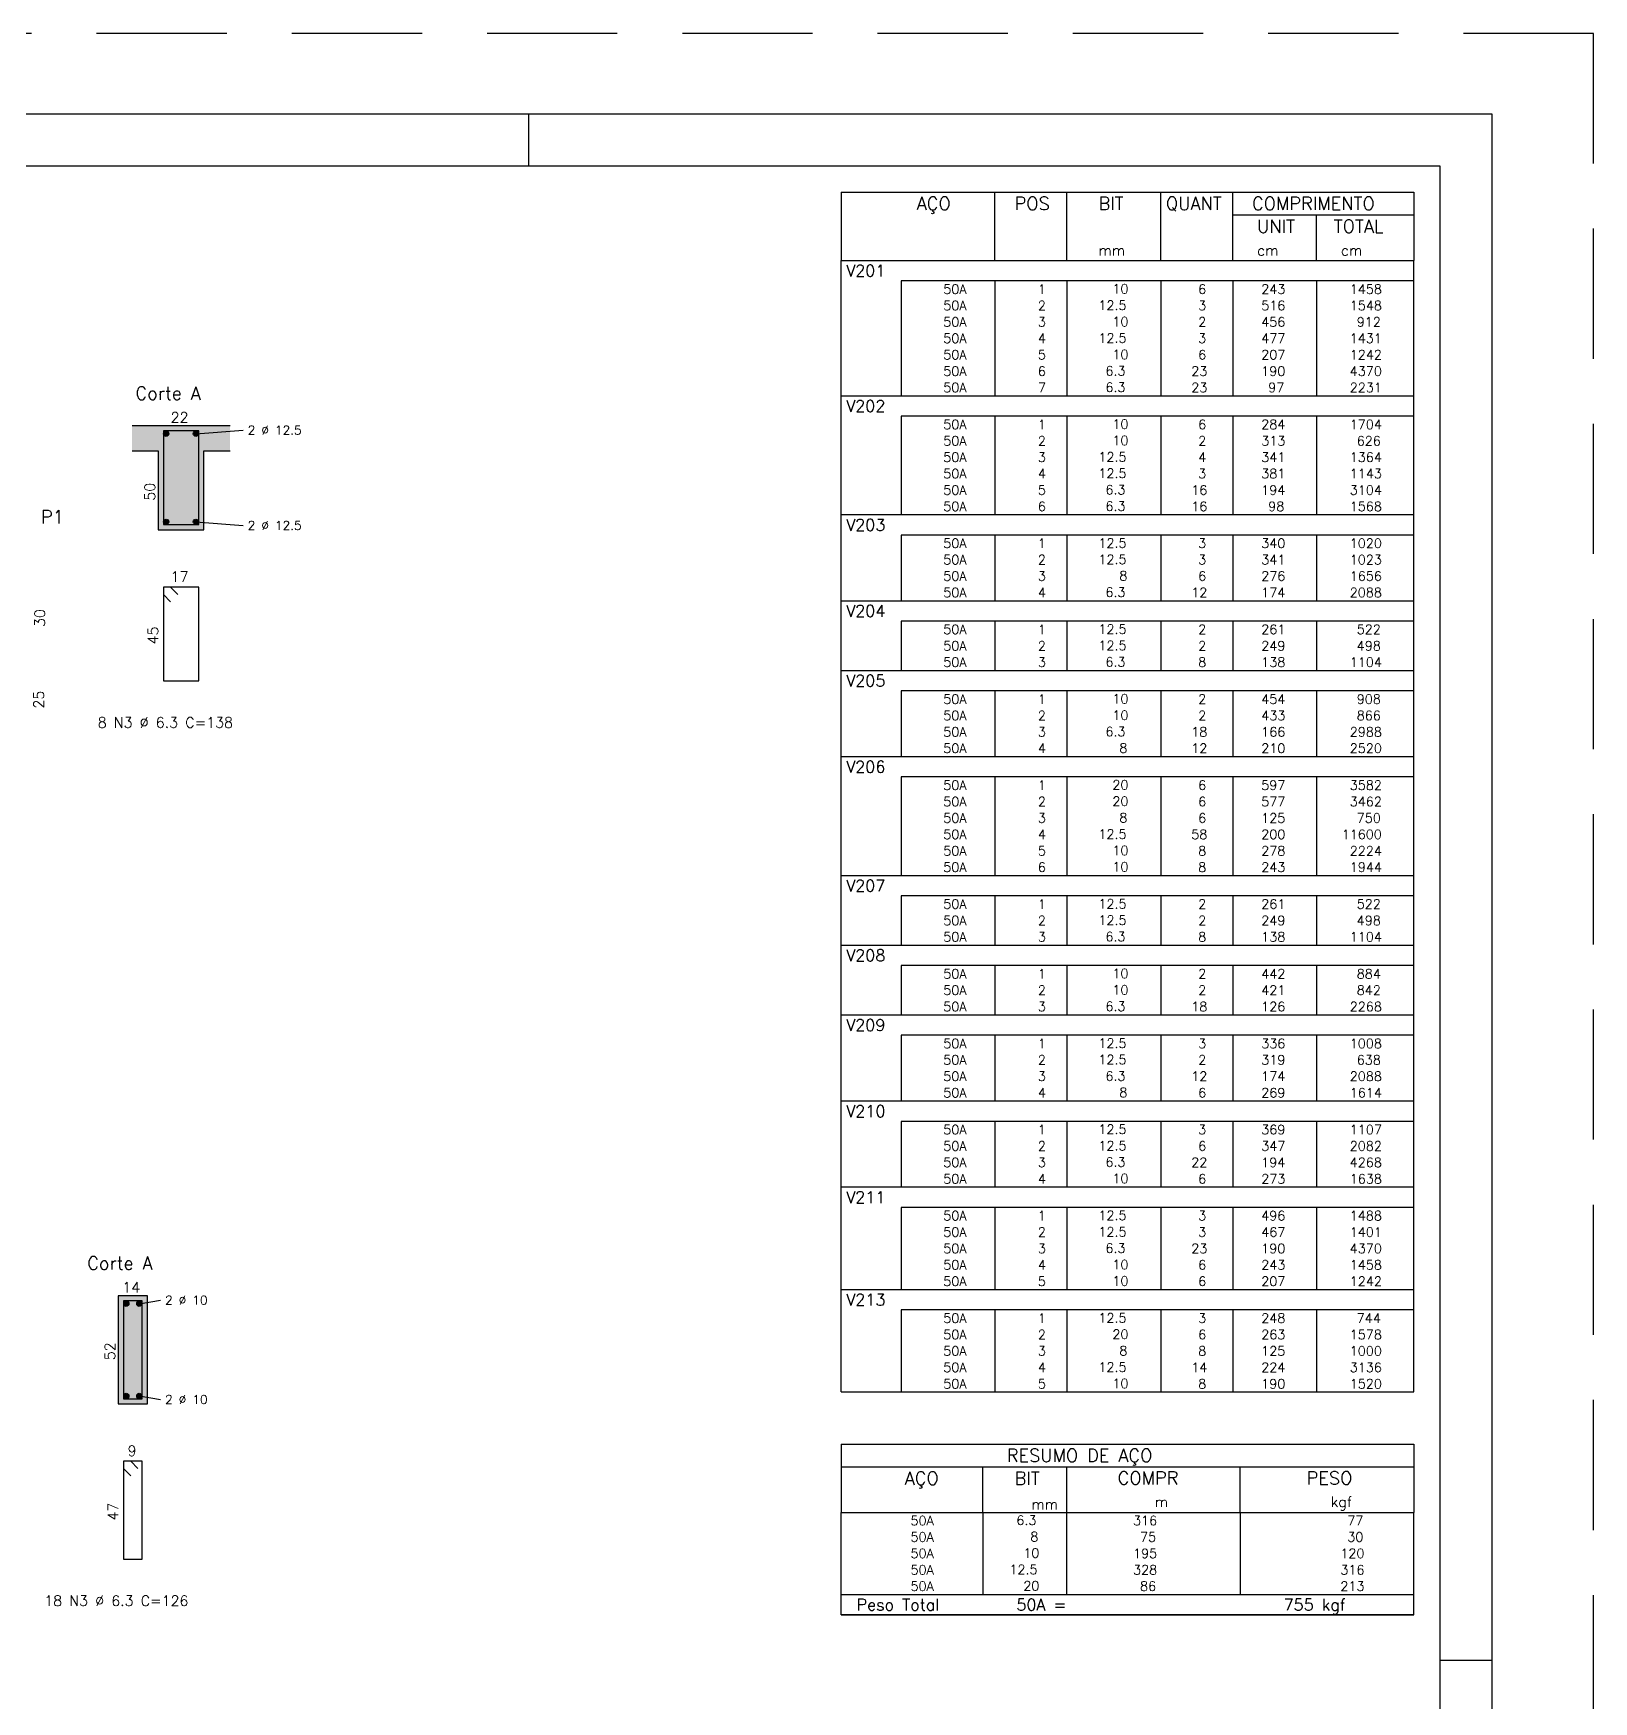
# Model space of a CAD drawing. Extents: x -1.9 to 86, y -1.2 to 61.3.
# Drawn here: x 56.09 to 86.05, y 29.26 to 61.31 of the extents above; entities that cross this region are included whole.
import ezdxf

# ---------------------------------------------------------------- set-up
doc = ezdxf.new("R2010")
doc.units = 0
doc.header["$MEASUREMENT"] = 0
doc.linetypes.add('HIDDEN', pattern=[0.375, 0.25, -0.125])
doc.layers.get('0').update_dxf_attribs({"linetype": 'CONTINUOUS'})
doc.layers.get('Defpoints').update_dxf_attribs({"linetype": 'CONTINUOUS'})
for name, color, linetype in [('ARQ_FOLHA', 7, 'CONTINUOUS'), ('PENA_01', 1, 'CONTINUOUS'), ('PENA_02', 2, 'CONTINUOUS'), ('PENA_03', 3, 'CONTINUOUS'), ('PENA_04', 4, 'CONTINUOUS'), ('PENA_05', 5, 'CONTINUOUS'), ('PENA_10', 253, 'CONTINUOUS')]:
    doc.layers.add(name, color=color, linetype=linetype)
doc.styles.get("Standard").update_dxf_attribs({"font": 'ROMANS.SHX'})

# ---------------------------------------------------------------- blocks, each defined once
blk = doc.blocks.new('FOLHA A1 - 841 X 594')
at = {"layer": 'ARQ_FOLHA', "color": 1}
for p, q in [((-185, 584), (-185, 594)), ((-10, 297), (0, 297))]:
    blk.add_line(p, q, dxfattribs=at)
for points in [[(-841, 0), (0, 0), (0, 594), (-841, 594)], [(-816, 10), (-10, 10), (-10, 584), (-816, 584)]]:
    blk.add_lwpolyline(points, close=True, dxfattribs=at)
at = {"layer": 'Defpoints', "color": 8, "linetype": 'HIDDEN', "ltscale": 100}
blk.add_lwpolyline([(-860.5, 609.5), (-860.5, -15.5), (19.5, -15.5), (19.5, 609.5)], close=True, dxfattribs=at)
blk = doc.blocks.new('*U23')
blk.add_blockref('FOLHA A1 - 841 X 594', (0, 0))

msp = doc.modelspace()

# ---------------------------------------------------------------- linework, layer by layer
at = {"layer": 'PENA_01', "linetype": 'Continuous'}
for p, q in [((59.207, 53.614), (60.117, 53.684)), ((59.207, 51.924), (60.117, 51.854)), ((58.12, 36.904), (58.53, 36.974)), ((58.12, 35.134), (58.53, 35.064))]:
    msp.add_line(p, q, dxfattribs=at)
at = {"layer": 'PENA_02', "linetype": 'Continuous'}
for p, q in [((71.6, 58.257), (71.6, 56.944)), ((71.6, 58.257), (82.6, 58.257)), ((74.55, 56.944), (74.55, 58.257)), ((75.93, 56.944), (75.93, 58.257)), ((77.74, 56.944), (77.74, 58.257)), ((79.12, 56.944), (79.12, 58.257)), ((82.6, 58.257), (82.6, 56.944)), ((79.12, 57.819), (82.6, 57.819)), ((80.73, 56.944), (80.73, 57.819)), ((71.6, 56.944), (82.6, 56.944)), ((71.6, 56.551), (71.6, 56.944)), ((71.6, 56.944), (82.6, 56.944)), ((82.6, 56.551), (82.6, 56.944)), ((71.6, 56.236), (71.6, 56.551)), ((82.6, 56.551), (72.75, 56.551)), ((72.75, 56.551), (72.75, 56.236)), ((74.55, 56.551), (74.55, 56.236)), ((75.93, 56.551), (75.93, 56.236)), ((77.74, 56.551), (77.74, 56.236)), ((79.12, 56.551), (79.12, 56.236)), ((80.73, 56.551), (80.73, 56.236)), ((82.6, 56.236), (82.6, 56.551)), ((71.6, 55.921), (71.6, 56.236)), ((72.75, 56.236), (72.75, 55.921)), ((74.55, 56.236), (74.55, 55.921)), ((75.93, 56.236), (75.93, 55.921)), ((77.74, 56.236), (77.74, 55.921)), ((79.12, 56.236), (79.12, 55.921)), ((80.73, 56.236), (80.73, 55.921)), ((82.6, 55.921), (82.6, 56.236)), ((71.6, 55.606), (71.6, 55.921)), ((72.75, 55.921), (72.75, 55.606)), ((74.55, 55.921), (74.55, 55.606)), ((75.93, 55.921), (75.93, 55.606)), ((77.74, 55.921), (77.74, 55.606)), ((79.12, 55.921), (79.12, 55.606)), ((80.73, 55.921), (80.73, 55.606)), ((82.6, 55.606), (82.6, 55.921)), ((71.6, 55.291), (71.6, 55.606)), ((72.75, 55.606), (72.75, 55.291)), ((74.55, 55.606), (74.55, 55.291)), ((75.93, 55.606), (75.93, 55.291)), ((77.74, 55.606), (77.74, 55.291)), ((79.12, 55.606), (79.12, 55.291)), ((80.73, 55.606), (80.73, 55.291)), ((82.6, 55.291), (82.6, 55.606)), ((71.6, 54.976), (71.6, 55.291)), ((72.75, 55.291), (72.75, 54.976)), ((74.55, 55.291), (74.55, 54.976)), ((75.93, 55.291), (75.93, 54.976)), ((77.74, 55.291), (77.74, 54.976)), ((79.12, 55.291), (79.12, 54.976)), ((80.73, 55.291), (80.73, 54.976)), ((82.6, 54.976), (82.6, 55.291)), ((71.6, 54.661), (71.6, 54.976)), ((72.75, 54.976), (72.75, 54.661)), ((74.55, 54.976), (74.55, 54.661)), ((75.93, 54.976), (75.93, 54.661)), ((77.74, 54.976), (77.74, 54.661)), ((79.12, 54.976), (79.12, 54.661)), ((80.73, 54.976), (80.73, 54.661)), ((82.6, 54.661), (82.6, 54.976)), ((71.6, 54.346), (71.6, 54.661)), ((72.75, 54.661), (72.75, 54.346)), ((74.55, 54.661), (74.55, 54.346)), ((75.93, 54.661), (75.93, 54.346)), ((77.74, 54.661), (77.74, 54.346)), ((79.12, 54.661), (79.12, 54.346)), ((80.73, 54.661), (80.73, 54.346)), ((82.6, 54.346), (82.6, 54.661)), ((71.6, 53.952), (71.6, 54.346)), ((71.6, 54.346), (82.6, 54.346)), ((82.6, 53.952), (82.6, 54.346)), ((71.6, 53.637), (71.6, 53.952)), ((82.6, 53.952), (72.75, 53.952)), ((72.75, 53.952), (72.75, 53.637)), ((74.55, 53.952), (74.55, 53.637)), ((75.93, 53.952), (75.93, 53.637)), ((77.74, 53.952), (77.74, 53.637)), ((79.12, 53.952), (79.12, 53.637)), ((80.73, 53.952), (80.73, 53.637)), ((82.6, 53.637), (82.6, 53.952)), ((71.6, 53.322), (71.6, 53.637)), ((72.75, 53.637), (72.75, 53.322)), ((74.55, 53.637), (74.55, 53.322)), ((75.93, 53.637), (75.93, 53.322)), ((77.74, 53.637), (77.74, 53.322)), ((79.12, 53.637), (79.12, 53.322)), ((80.73, 53.637), (80.73, 53.322)), ((82.6, 53.322), (82.6, 53.637)), ((71.6, 53.007), (71.6, 53.322)), ((72.75, 53.322), (72.75, 53.007)), ((74.55, 53.322), (74.55, 53.007)), ((75.93, 53.322), (75.93, 53.007)), ((77.74, 53.322), (77.74, 53.007)), ((79.12, 53.322), (79.12, 53.007)), ((80.73, 53.322), (80.73, 53.007)), ((82.6, 53.007), (82.6, 53.322)), ((71.6, 52.692), (71.6, 53.007)), ((72.75, 53.007), (72.75, 52.692)), ((74.55, 53.007), (74.55, 52.692)), ((75.93, 53.007), (75.93, 52.692)), ((77.74, 53.007), (77.74, 52.692)), ((79.12, 53.007), (79.12, 52.692)), ((80.73, 53.007), (80.73, 52.692)), ((82.6, 52.692), (82.6, 53.007)), ((71.6, 52.377), (71.6, 52.692)), ((72.75, 52.692), (72.75, 52.377)), ((74.55, 52.692), (74.55, 52.377)), ((75.93, 52.692), (75.93, 52.377)), ((77.74, 52.692), (77.74, 52.377)), ((79.12, 52.692), (79.12, 52.377)), ((80.73, 52.692), (80.73, 52.377)), ((82.6, 52.377), (82.6, 52.692)), ((71.6, 52.062), (71.6, 52.377)), ((72.75, 52.377), (72.75, 52.062)), ((74.55, 52.377), (74.55, 52.062)), ((75.93, 52.377), (75.93, 52.062)), ((77.74, 52.377), (77.74, 52.062)), ((79.12, 52.377), (79.12, 52.062)), ((80.73, 52.377), (80.73, 52.062)), ((82.6, 52.062), (82.6, 52.377)), ((71.6, 51.668), (71.6, 52.062)), ((71.6, 52.062), (82.6, 52.062)), ((82.6, 51.668), (82.6, 52.062)), ((71.6, 51.353), (71.6, 51.668)), ((82.6, 51.668), (72.75, 51.668)), ((72.75, 51.668), (72.75, 51.353)), ((74.55, 51.668), (74.55, 51.353)), ((75.93, 51.668), (75.93, 51.353)), ((77.74, 51.668), (77.74, 51.353)), ((79.12, 51.668), (79.12, 51.353)), ((80.73, 51.668), (80.73, 51.353)), ((82.6, 51.353), (82.6, 51.668)), ((71.6, 51.038), (71.6, 51.353)), ((72.75, 51.353), (72.75, 51.038)), ((74.55, 51.353), (74.55, 51.038)), ((75.93, 51.353), (75.93, 51.038)), ((77.74, 51.353), (77.74, 51.038)), ((79.12, 51.353), (79.12, 51.038)), ((80.73, 51.353), (80.73, 51.038)), ((82.6, 51.038), (82.6, 51.353)), ((71.6, 50.723), (71.6, 51.038)), ((72.75, 51.038), (72.75, 50.723)), ((74.55, 51.038), (74.55, 50.723)), ((75.93, 51.038), (75.93, 50.723)), ((77.74, 51.038), (77.74, 50.723)), ((79.12, 51.038), (79.12, 50.723)), ((80.73, 51.038), (80.73, 50.723)), ((82.6, 50.723), (82.6, 51.038)), ((71.6, 50.408), (71.6, 50.723)), ((72.75, 50.723), (72.75, 50.408)), ((74.55, 50.723), (74.55, 50.408)), ((75.93, 50.723), (75.93, 50.408)), ((77.74, 50.723), (77.74, 50.408)), ((79.12, 50.723), (79.12, 50.408)), ((80.73, 50.723), (80.73, 50.408)), ((82.6, 50.408), (82.6, 50.723)), ((71.6, 50.014), (71.6, 50.408)), ((71.6, 50.408), (82.6, 50.408)), ((82.6, 50.014), (82.6, 50.408)), ((71.6, 49.699), (71.6, 50.014)), ((82.6, 50.014), (72.75, 50.014)), ((72.75, 50.014), (72.75, 49.699)), ((74.55, 50.014), (74.55, 49.699)), ((75.93, 50.014), (75.93, 49.699)), ((77.74, 50.014), (77.74, 49.699)), ((79.12, 50.014), (79.12, 49.699)), ((80.73, 50.014), (80.73, 49.699)), ((82.6, 49.699), (82.6, 50.014)), ((71.6, 49.384), (71.6, 49.699)), ((72.75, 49.699), (72.75, 49.384)), ((74.55, 49.699), (74.55, 49.384)), ((75.93, 49.699), (75.93, 49.384)), ((77.74, 49.699), (77.74, 49.384)), ((79.12, 49.699), (79.12, 49.384)), ((80.73, 49.699), (80.73, 49.384)), ((82.6, 49.384), (82.6, 49.699)), ((71.6, 49.069), (71.6, 49.384)), ((72.75, 49.384), (72.75, 49.069)), ((74.55, 49.384), (74.55, 49.069)), ((75.93, 49.384), (75.93, 49.069)), ((77.74, 49.384), (77.74, 49.069)), ((79.12, 49.384), (79.12, 49.069)), ((80.73, 49.384), (80.73, 49.069)), ((82.6, 49.069), (82.6, 49.384)), ((71.6, 48.676), (71.6, 49.069)), ((71.6, 49.069), (82.6, 49.069)), ((82.6, 48.676), (82.6, 49.069)), ((71.6, 48.361), (71.6, 48.676)), ((82.6, 48.676), (72.75, 48.676)), ((72.75, 48.676), (72.75, 48.361)), ((74.55, 48.676), (74.55, 48.361)), ((75.93, 48.676), (75.93, 48.361)), ((77.74, 48.676), (77.74, 48.361)), ((79.12, 48.676), (79.12, 48.361)), ((80.73, 48.676), (80.73, 48.361)), ((82.6, 48.361), (82.6, 48.676)), ((71.6, 48.046), (71.6, 48.361)), ((72.75, 48.361), (72.75, 48.046)), ((74.55, 48.361), (74.55, 48.046)), ((75.93, 48.361), (75.93, 48.046)), ((77.74, 48.361), (77.74, 48.046)), ((79.12, 48.361), (79.12, 48.046)), ((80.73, 48.361), (80.73, 48.046)), ((82.6, 48.046), (82.6, 48.361)), ((71.6, 47.731), (71.6, 48.046)), ((72.75, 48.046), (72.75, 47.731)), ((74.55, 48.046), (74.55, 47.731)), ((75.93, 48.046), (75.93, 47.731)), ((77.74, 48.046), (77.74, 47.731)), ((79.12, 48.046), (79.12, 47.731)), ((80.73, 48.046), (80.73, 47.731)), ((82.6, 47.731), (82.6, 48.046)), ((71.6, 47.416), (71.6, 47.731)), ((72.75, 47.731), (72.75, 47.416)), ((74.55, 47.731), (74.55, 47.416)), ((75.93, 47.731), (75.93, 47.416)), ((77.74, 47.731), (77.74, 47.416)), ((79.12, 47.731), (79.12, 47.416)), ((80.73, 47.731), (80.73, 47.416)), ((82.6, 47.416), (82.6, 47.731)), ((71.6, 47.022), (71.6, 47.416)), ((71.6, 47.416), (82.6, 47.416)), ((82.6, 47.022), (82.6, 47.416)), ((71.6, 46.707), (71.6, 47.022)), ((82.6, 47.022), (72.75, 47.022)), ((72.75, 47.022), (72.75, 46.707)), ((74.55, 47.022), (74.55, 46.707)), ((75.93, 47.022), (75.93, 46.707)), ((77.74, 47.022), (77.74, 46.707)), ((79.12, 47.022), (79.12, 46.707)), ((80.73, 47.022), (80.73, 46.707)), ((82.6, 46.707), (82.6, 47.022)), ((71.6, 46.392), (71.6, 46.707)), ((72.75, 46.707), (72.75, 46.392)), ((74.55, 46.707), (74.55, 46.392)), ((75.93, 46.707), (75.93, 46.392)), ((77.74, 46.707), (77.74, 46.392)), ((79.12, 46.707), (79.12, 46.392)), ((80.73, 46.707), (80.73, 46.392)), ((82.6, 46.392), (82.6, 46.707)), ((71.6, 46.077), (71.6, 46.392)), ((72.75, 46.392), (72.75, 46.077)), ((74.55, 46.392), (74.55, 46.077)), ((75.93, 46.392), (75.93, 46.077)), ((77.74, 46.392), (77.74, 46.077)), ((79.12, 46.392), (79.12, 46.077)), ((80.73, 46.392), (80.73, 46.077)), ((82.6, 46.077), (82.6, 46.392)), ((71.6, 45.762), (71.6, 46.077)), ((72.75, 46.077), (72.75, 45.762)), ((74.55, 46.077), (74.55, 45.762)), ((75.93, 46.077), (75.93, 45.762)), ((77.74, 46.077), (77.74, 45.762)), ((79.12, 46.077), (79.12, 45.762)), ((80.73, 46.077), (80.73, 45.762)), ((82.6, 45.762), (82.6, 46.077)), ((71.6, 45.447), (71.6, 45.762)), ((72.75, 45.762), (72.75, 45.447)), ((74.55, 45.762), (74.55, 45.447)), ((75.93, 45.762), (75.93, 45.447)), ((77.74, 45.762), (77.74, 45.447)), ((79.12, 45.762), (79.12, 45.447)), ((80.73, 45.762), (80.73, 45.447)), ((82.6, 45.447), (82.6, 45.762)), ((71.6, 45.132), (71.6, 45.447)), ((72.75, 45.447), (72.75, 45.132)), ((74.55, 45.447), (74.55, 45.132)), ((75.93, 45.447), (75.93, 45.132)), ((77.74, 45.447), (77.74, 45.132)), ((79.12, 45.447), (79.12, 45.132)), ((80.73, 45.447), (80.73, 45.132)), ((82.6, 45.132), (82.6, 45.447)), ((71.6, 44.738), (71.6, 45.132)), ((71.6, 45.132), (82.6, 45.132)), ((82.6, 44.738), (82.6, 45.132)), ((71.6, 44.423), (71.6, 44.738)), ((82.6, 44.738), (72.75, 44.738)), ((72.75, 44.738), (72.75, 44.423)), ((74.55, 44.738), (74.55, 44.423)), ((75.93, 44.738), (75.93, 44.423)), ((77.74, 44.738), (77.74, 44.423)), ((79.12, 44.738), (79.12, 44.423)), ((80.73, 44.738), (80.73, 44.423)), ((82.6, 44.423), (82.6, 44.738)), ((71.6, 44.108), (71.6, 44.423)), ((72.75, 44.423), (72.75, 44.108)), ((74.55, 44.423), (74.55, 44.108)), ((75.93, 44.423), (75.93, 44.108)), ((77.74, 44.423), (77.74, 44.108)), ((79.12, 44.423), (79.12, 44.108)), ((80.73, 44.423), (80.73, 44.108)), ((82.6, 44.108), (82.6, 44.423)), ((71.6, 43.793), (71.6, 44.108)), ((72.75, 44.108), (72.75, 43.793)), ((74.55, 44.108), (74.55, 43.793)), ((75.93, 44.108), (75.93, 43.793)), ((77.74, 44.108), (77.74, 43.793)), ((79.12, 44.108), (79.12, 43.793)), ((80.73, 44.108), (80.73, 43.793)), ((82.6, 43.793), (82.6, 44.108)), ((71.6, 43.399), (71.6, 43.793)), ((71.6, 43.793), (82.6, 43.793)), ((82.6, 43.399), (82.6, 43.793)), ((71.6, 43.084), (71.6, 43.399)), ((82.6, 43.399), (72.75, 43.399)), ((72.75, 43.399), (72.75, 43.084)), ((74.55, 43.399), (74.55, 43.084)), ((75.93, 43.399), (75.93, 43.084)), ((77.74, 43.399), (77.74, 43.084)), ((79.12, 43.399), (79.12, 43.084)), ((80.73, 43.399), (80.73, 43.084)), ((82.6, 43.084), (82.6, 43.399)), ((71.6, 42.769), (71.6, 43.084)), ((72.75, 43.084), (72.75, 42.769)), ((74.55, 43.084), (74.55, 42.769)), ((75.93, 43.084), (75.93, 42.769)), ((77.74, 43.084), (77.74, 42.769)), ((79.12, 43.084), (79.12, 42.769)), ((80.73, 43.084), (80.73, 42.769)), ((82.6, 42.769), (82.6, 43.084)), ((71.6, 42.454), (71.6, 42.769)), ((72.75, 42.769), (72.75, 42.454)), ((74.55, 42.769), (74.55, 42.454)), ((75.93, 42.769), (75.93, 42.454)), ((77.74, 42.769), (77.74, 42.454)), ((79.12, 42.769), (79.12, 42.454)), ((80.73, 42.769), (80.73, 42.454)), ((82.6, 42.454), (82.6, 42.769)), ((71.6, 42.061), (71.6, 42.454)), ((71.6, 42.454), (82.6, 42.454)), ((82.6, 42.061), (82.6, 42.454)), ((71.6, 41.746), (71.6, 42.061)), ((82.6, 42.061), (72.75, 42.061)), ((72.75, 42.061), (72.75, 41.746)), ((74.55, 42.061), (74.55, 41.746)), ((75.93, 42.061), (75.93, 41.746)), ((77.74, 42.061), (77.74, 41.746)), ((79.12, 42.061), (79.12, 41.746)), ((80.73, 42.061), (80.73, 41.746)), ((82.6, 41.746), (82.6, 42.061)), ((71.6, 41.431), (71.6, 41.746)), ((72.75, 41.746), (72.75, 41.431)), ((74.55, 41.746), (74.55, 41.431)), ((75.93, 41.746), (75.93, 41.431)), ((77.74, 41.746), (77.74, 41.431)), ((79.12, 41.746), (79.12, 41.431)), ((80.73, 41.746), (80.73, 41.431)), ((82.6, 41.431), (82.6, 41.746)), ((71.6, 41.116), (71.6, 41.431)), ((72.75, 41.431), (72.75, 41.116)), ((74.55, 41.431), (74.55, 41.116)), ((75.93, 41.431), (75.93, 41.116)), ((77.74, 41.431), (77.74, 41.116)), ((79.12, 41.431), (79.12, 41.116)), ((80.73, 41.431), (80.73, 41.116)), ((82.6, 41.116), (82.6, 41.431)), ((71.6, 40.801), (71.6, 41.116)), ((72.75, 41.116), (72.75, 40.801)), ((74.55, 41.116), (74.55, 40.801)), ((75.93, 41.116), (75.93, 40.801)), ((77.74, 41.116), (77.74, 40.801)), ((79.12, 41.116), (79.12, 40.801)), ((80.73, 41.116), (80.73, 40.801)), ((82.6, 40.801), (82.6, 41.116)), ((71.6, 40.407), (71.6, 40.801)), ((71.6, 40.801), (82.6, 40.801)), ((82.6, 40.407), (82.6, 40.801)), ((71.6, 40.092), (71.6, 40.407)), ((82.6, 40.407), (72.75, 40.407)), ((72.75, 40.407), (72.75, 40.092)), ((74.55, 40.407), (74.55, 40.092)), ((75.93, 40.407), (75.93, 40.092)), ((77.74, 40.407), (77.74, 40.092)), ((79.12, 40.407), (79.12, 40.092)), ((80.73, 40.407), (80.73, 40.092)), ((82.6, 40.092), (82.6, 40.407)), ((71.6, 39.777), (71.6, 40.092)), ((72.75, 40.092), (72.75, 39.777)), ((74.55, 40.092), (74.55, 39.777)), ((75.93, 40.092), (75.93, 39.777)), ((77.74, 40.092), (77.74, 39.777)), ((79.12, 40.092), (79.12, 39.777)), ((80.73, 40.092), (80.73, 39.777)), ((82.6, 39.777), (82.6, 40.092)), ((71.6, 39.462), (71.6, 39.777)), ((72.75, 39.777), (72.75, 39.462)), ((74.55, 39.777), (74.55, 39.462)), ((75.93, 39.777), (75.93, 39.462)), ((77.74, 39.777), (77.74, 39.462)), ((79.12, 39.777), (79.12, 39.462)), ((80.73, 39.777), (80.73, 39.462)), ((82.6, 39.462), (82.6, 39.777)), ((71.6, 39.147), (71.6, 39.462)), ((72.75, 39.462), (72.75, 39.147)), ((74.55, 39.462), (74.55, 39.147)), ((75.93, 39.462), (75.93, 39.147)), ((77.74, 39.462), (77.74, 39.147)), ((79.12, 39.462), (79.12, 39.147)), ((80.73, 39.462), (80.73, 39.147)), ((82.6, 39.147), (82.6, 39.462)), ((71.6, 38.753), (71.6, 39.147)), ((71.6, 39.147), (82.6, 39.147)), ((82.6, 38.753), (82.6, 39.147)), ((71.6, 38.438), (71.6, 38.753)), ((82.6, 38.753), (72.75, 38.753)), ((72.75, 38.753), (72.75, 38.438)), ((74.55, 38.753), (74.55, 38.438)), ((75.93, 38.753), (75.93, 38.438)), ((77.74, 38.753), (77.74, 38.438)), ((79.12, 38.753), (79.12, 38.438)), ((80.73, 38.753), (80.73, 38.438)), ((82.6, 38.438), (82.6, 38.753)), ((71.6, 38.123), (71.6, 38.438)), ((72.75, 38.438), (72.75, 38.123)), ((74.55, 38.438), (74.55, 38.123)), ((75.93, 38.438), (75.93, 38.123)), ((77.74, 38.438), (77.74, 38.123)), ((79.12, 38.438), (79.12, 38.123)), ((80.73, 38.438), (80.73, 38.123)), ((82.6, 38.123), (82.6, 38.438)), ((71.6, 37.808), (71.6, 38.123)), ((72.75, 38.123), (72.75, 37.808)), ((74.55, 38.123), (74.55, 37.808)), ((75.93, 38.123), (75.93, 37.808)), ((77.74, 38.123), (77.74, 37.808)), ((79.12, 38.123), (79.12, 37.808)), ((80.73, 38.123), (80.73, 37.808)), ((82.6, 37.808), (82.6, 38.123)), ((71.6, 37.493), (71.6, 37.808)), ((71.6, 37.178), (71.6, 37.493)), ((72.75, 37.808), (72.75, 37.493)), ((72.75, 37.493), (72.75, 37.178)), ((74.55, 37.808), (74.55, 37.493)), ((74.55, 37.493), (74.55, 37.178)), ((75.93, 37.808), (75.93, 37.493)), ((75.93, 37.493), (75.93, 37.178)), ((77.74, 37.808), (77.74, 37.493)), ((77.74, 37.493), (77.74, 37.178)), ((79.12, 37.808), (79.12, 37.493)), ((79.12, 37.493), (79.12, 37.178)), ((80.73, 37.808), (80.73, 37.493)), ((80.73, 37.493), (80.73, 37.178)), ((82.6, 37.493), (82.6, 37.808)), ((82.6, 37.178), (82.6, 37.493)), ((71.6, 36.784), (71.6, 37.178)), ((71.6, 37.178), (82.6, 37.178)), ((82.6, 36.784), (82.6, 37.178)), ((71.6, 36.469), (71.6, 36.784)), ((82.6, 36.784), (72.75, 36.784)), ((72.75, 36.784), (72.75, 36.469)), ((74.55, 36.784), (74.55, 36.469)), ((75.93, 36.784), (75.93, 36.469)), ((77.74, 36.784), (77.74, 36.469)), ((79.12, 36.784), (79.12, 36.469)), ((80.73, 36.784), (80.73, 36.469)), ((82.6, 36.469), (82.6, 36.784)), ((71.6, 36.154), (71.6, 36.469)), ((72.75, 36.469), (72.75, 36.154)), ((74.55, 36.469), (74.55, 36.154)), ((75.93, 36.469), (75.93, 36.154)), ((77.74, 36.469), (77.74, 36.154)), ((79.12, 36.469), (79.12, 36.154)), ((80.73, 36.469), (80.73, 36.154)), ((82.6, 36.154), (82.6, 36.469)), ((71.6, 35.839), (71.6, 36.154)), ((72.75, 36.154), (72.75, 35.839)), ((74.55, 36.154), (74.55, 35.839)), ((75.93, 36.154), (75.93, 35.839)), ((77.74, 36.154), (77.74, 35.839)), ((79.12, 36.154), (79.12, 35.839)), ((80.73, 36.154), (80.73, 35.839)), ((82.6, 35.839), (82.6, 36.154)), ((71.6, 35.524), (71.6, 35.839)), ((72.75, 35.839), (72.75, 35.524)), ((74.55, 35.839), (74.55, 35.524)), ((75.93, 35.839), (75.93, 35.524)), ((77.74, 35.839), (77.74, 35.524)), ((79.12, 35.839), (79.12, 35.524)), ((80.73, 35.839), (80.73, 35.524)), ((82.6, 35.524), (82.6, 35.839)), ((71.6, 35.209), (71.6, 35.524)), ((72.75, 35.524), (72.75, 35.209)), ((74.55, 35.524), (74.55, 35.209)), ((75.93, 35.524), (75.93, 35.209)), ((77.74, 35.524), (77.74, 35.209)), ((79.12, 35.524), (79.12, 35.209)), ((80.73, 35.524), (80.73, 35.209)), ((82.6, 35.209), (82.6, 35.524)), ((71.6, 35.209), (82.6, 35.209)), ((71.6, 34.209), (71.6, 32.897)), ((71.6, 34.209), (82.6, 34.209)), ((82.6, 34.209), (82.6, 32.897)), ((71.6, 33.772), (82.6, 33.772)), ((74.32, 32.897), (74.32, 33.772)), ((75.93, 32.897), (75.93, 33.772)), ((79.265, 32.897), (79.265, 33.772)), ((71.6, 32.897), (82.6, 32.897)), ((71.6, 32.582), (71.6, 32.897)), ((74.32, 32.897), (74.32, 32.582)), ((75.93, 32.582), (75.93, 32.897)), ((79.265, 32.897), (79.265, 32.582)), ((82.6, 32.582), (82.6, 32.897)), ((71.6, 32.267), (71.6, 32.582)), ((74.32, 32.582), (74.32, 32.267)), ((75.93, 32.267), (75.93, 32.582)), ((79.265, 32.582), (79.265, 32.267)), ((82.6, 32.267), (82.6, 32.582)), ((71.6, 31.952), (71.6, 32.267)), ((74.32, 32.267), (74.32, 31.952)), ((75.93, 31.952), (75.93, 32.267)), ((79.265, 32.267), (79.265, 31.952)), ((82.6, 31.952), (82.6, 32.267)), ((71.6, 31.637), (71.6, 31.952)), ((74.32, 31.952), (74.32, 31.637)), ((75.93, 31.637), (75.93, 31.952)), ((79.265, 31.952), (79.265, 31.637)), ((82.6, 31.637), (82.6, 31.952)), ((71.6, 31.322), (71.6, 31.637)), ((74.32, 31.637), (74.32, 31.322)), ((75.93, 31.322), (75.93, 31.637)), ((79.265, 31.637), (79.265, 31.322)), ((82.6, 31.322), (82.6, 31.637)), ((71.6, 31.322), (82.6, 31.322)), ((71.6, 30.928), (71.6, 31.322)), ((71.6, 31.322), (82.6, 31.322)), ((82.6, 30.928), (82.6, 31.322)), ((82.6, 30.928), (71.6, 30.928)), ((71.6, 30.928), (82.6, 30.928))]:
    msp.add_line(p, q, dxfattribs=at)
at = {"layer": 'PENA_03', "linetype": 'Continuous'}
for p, q in [((59.862, 53.769), (57.982, 53.769)), ((57.982, 53.289), (58.482, 53.289)), ((58.482, 53.289), (58.482, 51.769)), ((59.362, 51.769), (59.362, 53.289)), ((59.362, 53.289), (59.862, 53.289)), ((58.482, 51.769), (59.362, 51.769)), ((58.275, 37.059), (57.715, 37.059)), ((57.715, 37.059), (57.715, 34.979)), ((58.275, 34.979), (58.275, 37.059)), ((57.715, 34.979), (58.275, 34.979))]:
    msp.add_line(p, q, dxfattribs=at)
for centre in [(58.637, 53.614), (59.207, 53.614), (58.637, 51.924), (59.207, 51.924), (57.87, 36.904), (58.12, 36.904), (57.87, 35.134), (58.12, 35.134)]:
    msp.add_circle(centre, 0.05, dxfattribs=at)
for points in [[(58.687, 53.614), (58.612, 53.658), (58.59, 53.631)], [(58.687, 53.614), (58.59, 53.631), (58.59, 53.597)], [(58.687, 53.614), (58.59, 53.597), (58.612, 53.571)], [(58.687, 53.614), (58.646, 53.664), (58.612, 53.658)], [(58.687, 53.614), (58.612, 53.571), (58.646, 53.565)], [(58.687, 53.614), (58.675, 53.646), (58.646, 53.664)], [(58.687, 53.614), (58.646, 53.565), (58.675, 53.582)], [(58.687, 53.614), (58.675, 53.582), (58.687, 53.614)], [(59.257, 53.614), (59.182, 53.658), (59.16, 53.631)], [(59.257, 53.614), (59.16, 53.631), (59.16, 53.597)], [(59.257, 53.614), (59.16, 53.597), (59.182, 53.571)], [(59.257, 53.614), (59.216, 53.664), (59.182, 53.658)], [(59.257, 53.614), (59.182, 53.571), (59.216, 53.565)], [(59.257, 53.614), (59.245, 53.646), (59.216, 53.664)], [(59.257, 53.614), (59.216, 53.565), (59.245, 53.582)], [(59.257, 53.614), (59.245, 53.582), (59.257, 53.614)], [(58.687, 51.924), (58.612, 51.968), (58.59, 51.941)], [(58.687, 51.924), (58.59, 51.941), (58.59, 51.907)], [(58.687, 51.924), (58.59, 51.907), (58.612, 51.881)], [(58.687, 51.924), (58.646, 51.974), (58.612, 51.968)], [(58.687, 51.924), (58.612, 51.881), (58.646, 51.875)], [(58.687, 51.924), (58.675, 51.956), (58.646, 51.974)], [(58.687, 51.924), (58.646, 51.875), (58.675, 51.892)], [(58.687, 51.924), (58.675, 51.892), (58.687, 51.924)], [(59.257, 51.924), (59.182, 51.968), (59.16, 51.941)], [(59.257, 51.924), (59.16, 51.941), (59.16, 51.907)], [(59.257, 51.924), (59.16, 51.907), (59.182, 51.881)], [(59.257, 51.924), (59.216, 51.974), (59.182, 51.968)], [(59.257, 51.924), (59.182, 51.881), (59.216, 51.875)], [(59.257, 51.924), (59.245, 51.956), (59.216, 51.974)], [(59.257, 51.924), (59.216, 51.875), (59.245, 51.892)], [(59.257, 51.924), (59.245, 51.892), (59.257, 51.924)], [(57.92, 36.904), (57.845, 36.948), (57.823, 36.921)], [(57.92, 36.904), (57.823, 36.921), (57.823, 36.887)], [(57.92, 36.904), (57.823, 36.887), (57.845, 36.861)], [(57.92, 36.904), (57.878, 36.953), (57.845, 36.948)], [(57.92, 36.904), (57.845, 36.861), (57.878, 36.855)], [(57.92, 36.904), (57.908, 36.936), (57.878, 36.953)], [(57.92, 36.904), (57.878, 36.855), (57.908, 36.872)], [(57.92, 36.904), (57.908, 36.872), (57.92, 36.904)], [(58.17, 36.904), (58.095, 36.948), (58.073, 36.921)], [(58.17, 36.904), (58.073, 36.921), (58.073, 36.887)], [(58.17, 36.904), (58.073, 36.887), (58.095, 36.861)], [(58.17, 36.904), (58.128, 36.953), (58.095, 36.948)], [(58.17, 36.904), (58.095, 36.861), (58.128, 36.855)], [(58.17, 36.904), (58.158, 36.936), (58.128, 36.953)], [(58.17, 36.904), (58.128, 36.855), (58.158, 36.872)], [(58.17, 36.904), (58.158, 36.872), (58.17, 36.904)], [(57.92, 35.134), (57.845, 35.178), (57.823, 35.151)], [(57.92, 35.134), (57.823, 35.151), (57.823, 35.117)], [(57.92, 35.134), (57.823, 35.117), (57.845, 35.091)], [(57.92, 35.134), (57.878, 35.183), (57.845, 35.178)], [(57.92, 35.134), (57.845, 35.091), (57.878, 35.085)], [(57.92, 35.134), (57.908, 35.166), (57.878, 35.183)], [(57.92, 35.134), (57.878, 35.085), (57.908, 35.102)], [(57.92, 35.134), (57.908, 35.102), (57.92, 35.134)], [(58.17, 35.134), (58.095, 35.178), (58.073, 35.151)], [(58.17, 35.134), (58.073, 35.151), (58.073, 35.117)], [(58.17, 35.134), (58.073, 35.117), (58.095, 35.091)], [(58.17, 35.134), (58.128, 35.183), (58.095, 35.178)], [(58.17, 35.134), (58.095, 35.091), (58.128, 35.085)], [(58.17, 35.134), (58.158, 35.166), (58.128, 35.183)], [(58.17, 35.134), (58.128, 35.085), (58.158, 35.102)], [(58.17, 35.134), (58.158, 35.102), (58.17, 35.134)]]:
    msp.add_solid(points, dxfattribs=at)
at = {"layer": 'PENA_04', "linetype": 'Continuous'}
for points in [[(58.582, 53.669), (58.582, 51.869), (59.262, 51.869), (59.262, 53.669), (58.582, 53.669)], [(57.815, 36.959), (57.815, 35.079), (58.175, 35.079), (58.175, 36.959), (57.815, 36.959)]]:
    msp.add_lwpolyline(points, dxfattribs=at)
at = {"layer": 'PENA_05', "linetype": 'Continuous'}
for p, q in [((58.722, 50.669), (58.582, 50.669)), ((58.582, 50.669), (58.582, 48.869)), ((59.262, 50.669), (58.582, 50.669)), ((58.582, 50.669), (58.582, 50.529)), ((58.862, 50.529), (58.722, 50.669)), ((59.262, 48.869), (59.262, 50.669)), ((58.582, 50.529), (58.722, 50.389)), ((58.582, 48.869), (59.262, 48.869)), ((57.955, 33.879), (57.815, 33.879)), ((57.815, 33.879), (57.815, 31.999)), ((58.175, 33.879), (57.815, 33.879)), ((57.815, 33.879), (57.815, 33.739)), ((57.815, 33.739), (57.955, 33.599)), ((58.095, 33.739), (57.955, 33.879)), ((58.175, 31.999), (58.175, 33.879)), ((57.815, 31.999), (58.175, 31.999))]:
    msp.add_line(p, q, dxfattribs=at)
at = {"layer": 'PENA_10', "linetype": 'Continuous'}
for points in [[(57.982, 53.769), (57.982, 53.289), (58.482, 53.289)], [(57.982, 53.769), (58.482, 53.289), (59.862, 53.769)], [(58.482, 53.289), (59.362, 53.289), (59.862, 53.769)], [(59.362, 53.289), (59.862, 53.289), (59.862, 53.769)], [(58.482, 51.769), (59.362, 51.769), (58.482, 53.289)], [(59.362, 51.769), (59.362, 53.289), (58.482, 53.289)], [(58.275, 34.979), (58.275, 37.059), (57.715, 37.059)], [(58.275, 34.979), (57.715, 37.059), (57.715, 34.979)], [(58.275, 34.979), (57.715, 34.979), (58.275, 34.979)]]:
    msp.add_solid(points, dxfattribs=at)

# ---------------------------------------------------------------- block references
at = {"xscale": 0.09999999999999938, "yscale": 0.09999999999999938, "zscale": 0.09999999999999938}
msp.add_blockref('*U23', (84.1, 0.356), dxfattribs=at)

# ---------------------------------------------------------------- texts
at = {"layer": 'PENA_02', "linetype": 'Continuous'}
for s, height, p in [('AÇO', 0.25, (73.05, 57.913)), ('POS', 0.25, (74.93, 57.913)), ('BIT', 0.25, (76.54, 57.913)), ('QUANT', 0.25, (77.836, 57.913)), ('COMPRIMENTO', 0.25, (79.489, 57.913)), ('UNIT', 0.25, (79.587, 57.476)), ('TOTAL', 0.25, (81.059, 57.476)), ('mm', 0.2, (76.54, 57.038)), ('cm', 0.2, (79.587, 57.038)), ('cm', 0.2, (81.197, 57.038)), ('V201', 0.225, (71.696, 56.635)), ('     50A', 0.18, (72.89, 56.303)), ('  1', 0.18, (75.13, 56.303)), ('     10', 0.18, (76.137, 56.308)), ('    6', 0.18, (77.92, 56.303)), ('    243', 0.18, (79.13, 56.303)), ('   1458', 0.18, (80.964, 56.303)), ('     50A', 0.18, (72.89, 55.988)), ('  2', 0.18, (75.13, 55.988)), ('   12.5', 0.18, (76.137, 55.993)), ('    3', 0.18, (77.92, 55.988)), ('    516', 0.18, (79.13, 55.988)), ('   1548', 0.18, (80.964, 55.988)), ('     50A', 0.18, (72.89, 55.673)), ('  3', 0.18, (75.13, 55.673)), ('     10', 0.18, (76.137, 55.678)), ('    2', 0.18, (77.92, 55.673)), ('    456', 0.18, (79.13, 55.673)), ('    912', 0.18, (80.964, 55.673)), ('     50A', 0.18, (72.89, 55.358)), ('  4', 0.18, (75.13, 55.358)), ('   12.5', 0.18, (76.137, 55.363)), ('    3', 0.18, (77.92, 55.358)), ('    477', 0.18, (79.13, 55.358)), ('   1431', 0.18, (80.964, 55.358)), ('     50A', 0.18, (72.89, 55.043)), ('  5', 0.18, (75.13, 55.043)), ('     10', 0.18, (76.137, 55.048)), ('    6', 0.18, (77.92, 55.043)), ('    207', 0.18, (79.13, 55.043)), ('   1242', 0.18, (80.964, 55.043)), ('     50A', 0.18, (72.89, 54.728)), ('  6', 0.18, (75.13, 54.728)), ('    6.3', 0.18, (76.137, 54.733)), ('   23', 0.18, (77.92, 54.728)), ('    190', 0.18, (79.13, 54.728)), ('   4370', 0.18, (80.964, 54.728)), ('     50A', 0.18, (72.89, 54.413)), ('  7', 0.18, (75.13, 54.413)), ('    6.3', 0.18, (76.137, 54.418)), ('   23', 0.18, (77.92, 54.413)), ('     97', 0.18, (79.13, 54.413)), ('   2231', 0.18, (80.964, 54.413)), ('V202', 0.225, (71.696, 54.036)), ('     50A', 0.18, (72.89, 53.704)), ('  1', 0.18, (75.13, 53.704)), ('     10', 0.18, (76.137, 53.71)), ('    6', 0.18, (77.92, 53.704)), ('    284', 0.18, (79.13, 53.704)), ('   1704', 0.18, (80.964, 53.704)), ('     50A', 0.18, (72.89, 53.389)), ('  2', 0.18, (75.13, 53.389)), ('     10', 0.18, (76.137, 53.395)), ('    2', 0.18, (77.92, 53.389)), ('    313', 0.18, (79.13, 53.389)), ('    626', 0.18, (80.964, 53.389)), ('     50A', 0.18, (72.89, 53.074)), ('  3', 0.18, (75.13, 53.074)), ('   12.5', 0.18, (76.137, 53.08)), ('    4', 0.18, (77.92, 53.074)), ('    341', 0.18, (79.13, 53.074)), ('   1364', 0.18, (80.964, 53.074)), ('     50A', 0.18, (72.89, 52.759)), ('  4', 0.18, (75.13, 52.759)), ('   12.5', 0.18, (76.137, 52.765)), ('    3', 0.18, (77.92, 52.759)), ('    381', 0.18, (79.13, 52.759)), ('   1143', 0.18, (80.964, 52.759)), ('     50A', 0.18, (72.89, 52.444)), ('  5', 0.18, (75.13, 52.444)), ('    6.3', 0.18, (76.137, 52.45)), ('   16', 0.18, (77.92, 52.444)), ('    194', 0.18, (79.13, 52.444)), ('   3104', 0.18, (80.964, 52.444)), ('     50A', 0.18, (72.89, 52.129)), ('  6', 0.18, (75.13, 52.129)), ('    6.3', 0.18, (76.137, 52.135)), ('   16', 0.18, (77.92, 52.129)), ('     98', 0.18, (79.13, 52.129)), ('   1568', 0.18, (80.964, 52.129)), ('P1', 0.25, (56.232, 51.894)), ('V203', 0.225, (71.696, 51.752)), ('     50A', 0.18, (72.89, 51.421)), ('  1', 0.18, (75.13, 51.421)), ('   12.5', 0.18, (76.137, 51.426)), ('    3', 0.18, (77.92, 51.421)), ('    340', 0.18, (79.13, 51.421)), ('   1020', 0.18, (80.964, 51.421)), ('     50A', 0.18, (72.89, 51.106)), ('  2', 0.18, (75.13, 51.106)), ('   12.5', 0.18, (76.137, 51.111)), ('    3', 0.18, (77.92, 51.106)), ('    341', 0.18, (79.13, 51.106)), ('   1023', 0.18, (80.964, 51.106)), ('     50A', 0.18, (72.89, 50.791)), ('  3', 0.18, (75.13, 50.791)), ('      8', 0.18, (76.137, 50.796)), ('    6', 0.18, (77.92, 50.791)), ('    276', 0.18, (79.13, 50.791)), ('   1656', 0.18, (80.964, 50.791)), ('     50A', 0.18, (72.89, 50.476)), ('  4', 0.18, (75.13, 50.476)), ('    6.3', 0.18, (76.137, 50.481)), ('   12', 0.18, (77.92, 50.476)), ('    174', 0.18, (79.13, 50.476)), ('   2088', 0.18, (80.964, 50.476)), ('V204', 0.225, (71.696, 50.099)), ('     50A', 0.18, (72.89, 49.767)), ('  1', 0.18, (75.13, 49.767)), ('   12.5', 0.18, (76.137, 49.772)), ('    2', 0.18, (77.92, 49.767)), ('    261', 0.18, (79.13, 49.767)), ('    522', 0.18, (80.964, 49.767)), ('     50A', 0.18, (72.89, 49.452)), ('  2', 0.18, (75.13, 49.452)), ('   12.5', 0.18, (76.137, 49.457)), ('    2', 0.18, (77.92, 49.452)), ('    249', 0.18, (79.13, 49.452)), ('    498', 0.18, (80.964, 49.452)), ('     50A', 0.18, (72.89, 49.137)), ('  3', 0.18, (75.13, 49.137)), ('    6.3', 0.18, (76.137, 49.142)), ('    8', 0.18, (77.92, 49.137)), ('    138', 0.18, (79.13, 49.137)), ('   1104', 0.18, (80.964, 49.137)), ('V205', 0.225, (71.696, 48.76)), ('     50A', 0.18, (72.89, 48.428)), ('  1', 0.18, (75.13, 48.428)), ('     10', 0.18, (76.137, 48.433)), ('    2', 0.18, (77.92, 48.428)), ('    454', 0.18, (79.13, 48.428)), ('    908', 0.18, (80.964, 48.428)), ('     50A', 0.18, (72.89, 48.113)), ('  2', 0.18, (75.13, 48.113)), ('     10', 0.18, (76.137, 48.118)), ('    2', 0.18, (77.92, 48.113)), ('    433', 0.18, (79.13, 48.113)), ('    866', 0.18, (80.964, 48.113)), ('     50A', 0.18, (72.89, 47.798)), ('  3', 0.18, (75.13, 47.798)), ('    6.3', 0.18, (76.137, 47.803)), ('   18', 0.18, (77.92, 47.798)), ('    166', 0.18, (79.13, 47.798)), ('   2988', 0.18, (80.964, 47.798)), ('     50A', 0.18, (72.89, 47.483)), ('  4', 0.18, (75.13, 47.483)), ('      8', 0.18, (76.137, 47.488)), ('   12', 0.18, (77.92, 47.483)), ('    210', 0.18, (79.13, 47.483)), ('   2520', 0.18, (80.964, 47.483)), ('V206', 0.225, (71.696, 47.106)), ('     50A', 0.18, (72.89, 46.774)), ('  1', 0.18, (75.13, 46.774)), ('     20', 0.18, (76.137, 46.78)), ('    6', 0.18, (77.92, 46.774)), ('    597', 0.18, (79.13, 46.774)), ('   3582', 0.18, (80.964, 46.774)), ('     50A', 0.18, (72.89, 46.459)), ('  2', 0.18, (75.13, 46.459)), ('     20', 0.18, (76.137, 46.465)), ('    6', 0.18, (77.92, 46.459)), ('    577', 0.18, (79.13, 46.459)), ('   3462', 0.18, (80.964, 46.459)), ('     50A', 0.18, (72.89, 46.144)), ('  3', 0.18, (75.13, 46.144)), ('      8', 0.18, (76.137, 46.15)), ('    6', 0.18, (77.92, 46.144)), ('    125', 0.18, (79.13, 46.144)), ('    750', 0.18, (80.964, 46.144)), ('     50A', 0.18, (72.89, 45.829)), ('  4', 0.18, (75.13, 45.829)), ('   12.5', 0.18, (76.137, 45.835)), ('   58', 0.18, (77.92, 45.829)), ('    200', 0.18, (79.13, 45.829)), ('  11600', 0.18, (80.964, 45.829)), ('     50A', 0.18, (72.89, 45.514)), ('  5', 0.18, (75.13, 45.514)), ('     10', 0.18, (76.137, 45.52)), ('    8', 0.18, (77.92, 45.514)), ('    278', 0.18, (79.13, 45.514)), ('   2224', 0.18, (80.964, 45.514)), ('     50A', 0.18, (72.89, 45.199)), ('  6', 0.18, (75.13, 45.199)), ('     10', 0.18, (76.137, 45.205)), ('    8', 0.18, (77.92, 45.199)), ('    243', 0.18, (79.13, 45.199)), ('   1944', 0.18, (80.964, 45.199)), ('V207', 0.225, (71.696, 44.822)), ('     50A', 0.18, (72.89, 44.491)), ('  1', 0.18, (75.13, 44.491)), ('   12.5', 0.18, (76.137, 44.496)), ('    2', 0.18, (77.92, 44.491)), ('    261', 0.18, (79.13, 44.491)), ('    522', 0.18, (80.964, 44.491)), ('     50A', 0.18, (72.89, 44.176)), ('  2', 0.18, (75.13, 44.176)), ('   12.5', 0.18, (76.137, 44.181)), ('    2', 0.18, (77.92, 44.176)), ('    249', 0.18, (79.13, 44.176)), ('    498', 0.18, (80.964, 44.176)), ('     50A', 0.18, (72.89, 43.861)), ('  3', 0.18, (75.13, 43.861)), ('    6.3', 0.18, (76.137, 43.866)), ('    8', 0.18, (77.92, 43.861)), ('    138', 0.18, (79.13, 43.861)), ('   1104', 0.18, (80.964, 43.861)), ('V208', 0.225, (71.696, 43.484)), ('     50A', 0.18, (72.89, 43.152)), ('  1', 0.18, (75.13, 43.152)), ('     10', 0.18, (76.137, 43.157)), ('    2', 0.18, (77.92, 43.152)), ('    442', 0.18, (79.13, 43.152)), ('    884', 0.18, (80.964, 43.152)), ('     50A', 0.18, (72.89, 42.837)), ('  2', 0.18, (75.13, 42.837)), ('     10', 0.18, (76.137, 42.842)), ('    2', 0.18, (77.92, 42.837)), ('    421', 0.18, (79.13, 42.837)), ('    842', 0.18, (80.964, 42.837)), ('     50A', 0.18, (72.89, 42.522)), ('  3', 0.18, (75.13, 42.522)), ('    6.3', 0.18, (76.137, 42.527)), ('   18', 0.18, (77.92, 42.522)), ('    126', 0.18, (79.13, 42.522)), ('   2268', 0.18, (80.964, 42.522)), ('V209', 0.225, (71.696, 42.145)), ('     50A', 0.18, (72.89, 41.813)), ('  1', 0.18, (75.13, 41.813)), ('   12.5', 0.18, (76.137, 41.818)), ('    3', 0.18, (77.92, 41.813)), ('    336', 0.18, (79.13, 41.813)), ('   1008', 0.18, (80.964, 41.813)), ('     50A', 0.18, (72.89, 41.498)), ('  2', 0.18, (75.13, 41.498)), ('   12.5', 0.18, (76.137, 41.503)), ('    2', 0.18, (77.92, 41.498)), ('    319', 0.18, (79.13, 41.498)), ('    638', 0.18, (80.964, 41.498)), ('     50A', 0.18, (72.89, 41.183)), ('  3', 0.18, (75.13, 41.183)), ('    6.3', 0.18, (76.137, 41.188)), ('   12', 0.18, (77.92, 41.183)), ('    174', 0.18, (79.13, 41.183)), ('   2088', 0.18, (80.964, 41.183)), ('     50A', 0.18, (72.89, 40.868)), ('  4', 0.18, (75.13, 40.868)), ('      8', 0.18, (76.137, 40.873)), ('    6', 0.18, (77.92, 40.868)), ('    269', 0.18, (79.13, 40.868)), ('   1614', 0.18, (80.964, 40.868)), ('V210', 0.225, (71.696, 40.491)), ('     50A', 0.18, (72.89, 40.159)), ('  1', 0.18, (75.13, 40.159)), ('   12.5', 0.18, (76.137, 40.165)), ('    3', 0.18, (77.92, 40.159)), ('    369', 0.18, (79.13, 40.159)), ('   1107', 0.18, (80.964, 40.159)), ('     50A', 0.18, (72.89, 39.844)), ('  2', 0.18, (75.13, 39.844)), ('   12.5', 0.18, (76.137, 39.85)), ('    6', 0.18, (77.92, 39.844)), ('    347', 0.18, (79.13, 39.844)), ('   2082', 0.18, (80.964, 39.844)), ('     50A', 0.18, (72.89, 39.529)), ('  3', 0.18, (75.13, 39.529)), ('    6.3', 0.18, (76.137, 39.535)), ('   22', 0.18, (77.92, 39.529)), ('    194', 0.18, (79.13, 39.529)), ('   4268', 0.18, (80.964, 39.529)), ('     50A', 0.18, (72.89, 39.214)), ('  4', 0.18, (75.13, 39.214)), ('     10', 0.18, (76.137, 39.22)), ('    6', 0.18, (77.92, 39.214)), ('    273', 0.18, (79.13, 39.214)), ('   1638', 0.18, (80.964, 39.214)), ('V211', 0.225, (71.696, 38.837)), ('     50A', 0.18, (72.89, 38.506)), ('  1', 0.18, (75.13, 38.506)), ('   12.5', 0.18, (76.137, 38.511)), ('    3', 0.18, (77.92, 38.506)), ('    496', 0.18, (79.13, 38.506)), ('   1488', 0.18, (80.964, 38.506)), ('     50A', 0.18, (72.89, 38.191)), ('  2', 0.18, (75.13, 38.191)), ('   12.5', 0.18, (76.137, 38.196)), ('    3', 0.18, (77.92, 38.191)), ('    467', 0.18, (79.13, 38.191)), ('   1401', 0.18, (80.964, 38.191)), ('     50A', 0.18, (72.89, 37.876)), ('  3', 0.18, (75.13, 37.876)), ('    6.3', 0.18, (76.137, 37.881)), ('   23', 0.18, (77.92, 37.876)), ('    190', 0.18, (79.13, 37.876)), ('   4370', 0.18, (80.964, 37.876)), ('     50A', 0.18, (72.89, 37.561)), ('  4', 0.18, (75.13, 37.561)), ('     10', 0.18, (76.137, 37.566)), ('    6', 0.18, (77.92, 37.561)), ('    243', 0.18, (79.13, 37.561)), ('   1458', 0.18, (80.964, 37.561)), ('     50A', 0.18, (72.89, 37.246)), ('  5', 0.18, (75.13, 37.246)), ('     10', 0.18, (76.137, 37.251)), ('    6', 0.18, (77.92, 37.246)), ('    207', 0.18, (79.13, 37.246)), ('   1242', 0.18, (80.964, 37.246)), ('V213', 0.225, (71.696, 36.869)), ('     50A', 0.18, (72.89, 36.537)), ('  1', 0.18, (75.13, 36.537)), ('   12.5', 0.18, (76.137, 36.542)), ('    3', 0.18, (77.92, 36.537)), ('    248', 0.18, (79.13, 36.537)), ('    744', 0.18, (80.964, 36.537)), ('     50A', 0.18, (72.89, 36.222)), ('  2', 0.18, (75.13, 36.222)), ('     20', 0.18, (76.137, 36.227)), ('    6', 0.18, (77.92, 36.222)), ('    263', 0.18, (79.13, 36.222)), ('   1578', 0.18, (80.964, 36.222)), ('     50A', 0.18, (72.89, 35.907)), ('  3', 0.18, (75.13, 35.907)), ('      8', 0.18, (76.137, 35.912)), ('    8', 0.18, (77.92, 35.907)), ('    125', 0.18, (79.13, 35.907)), ('   1000', 0.18, (80.964, 35.907)), ('     50A', 0.18, (72.89, 35.592)), ('  4', 0.18, (75.13, 35.592)), ('   12.5', 0.18, (76.137, 35.597)), ('   14', 0.18, (77.92, 35.592)), ('    224', 0.18, (79.13, 35.592)), ('   3136', 0.18, (80.964, 35.592)), ('     50A', 0.18, (72.89, 35.277)), ('  5', 0.18, (75.13, 35.277)), ('     10', 0.18, (76.137, 35.282)), ('    8', 0.18, (77.92, 35.277)), ('    190', 0.18, (79.13, 35.277)), ('   1520', 0.18, (80.964, 35.277)), ('RESUMO DE AÇO', 0.25, (74.78, 33.866)), ('AÇO', 0.25, (72.82, 33.428)), ('BIT', 0.25, (74.93, 33.428)), ('COMPR', 0.25, (76.909, 33.432)), ('PESO', 0.25, (80.538, 33.432)), ('mm', 0.2, (75.251, 32.954)), ('m', 0.2, (77.623, 33.001)), ('kgf', 0.2, (81.001, 33.001)), ('     50A', 0.18, (72.26, 32.649)), ('    6.3', 0.18, (74.427, 32.655)), ('    316', 0.18, (76.668, 32.649)), ('      77', 0.18, (80.515, 32.649)), ('     50A', 0.18, (72.26, 32.334)), ('      8', 0.18, (74.427, 32.34)), ('     75', 0.18, (76.668, 32.334)), ('      30', 0.18, (80.515, 32.334)), ('     50A', 0.18, (72.26, 32.019)), ('     10', 0.18, (74.427, 32.025)), ('    195', 0.18, (76.668, 32.019)), ('     120', 0.18, (80.515, 32.019)), ('     50A', 0.18, (72.26, 31.704)), ('   12.5', 0.18, (74.427, 31.71)), ('    328', 0.18, (76.668, 31.704)), ('     316', 0.18, (80.515, 31.704)), ('     50A', 0.18, (72.26, 31.389)), ('     20', 0.18, (74.427, 31.395)), ('     86', 0.18, (76.668, 31.389)), ('     213', 0.18, (80.515, 31.389)), ('Peso Total        50A =', 0.225, (71.893, 31.012)), ('     755 kgf', 0.225, (79.257, 31.012))]:
    msp.add_text(s, height=height, dxfattribs=at).set_placement(p)
at = {"layer": 'PENA_03', "linetype": 'Continuous'}
for s, height, p in [('Corte A', 0.25, (58.047, 54.269)), ('22', 0.2, (58.722, 53.829)), ('2 %%c 12.5', 0.17, (60.202, 53.599)), ('2 %%c 12.5', 0.17, (60.202, 51.769)), ('17', 0.2, (58.722, 50.769)), ('8 N3 %%c 6.3 C=138', 0.2, (57.322, 47.969)), ('Corte A', 0.25, (57.12, 37.559)), ('14', 0.2, (57.795, 37.119)), ('2 %%c 10', 0.17, (58.615, 36.889)), ('2 %%c 10', 0.17, (58.615, 34.979)), ('9', 0.2, (57.895, 33.979)), ('18 N3 %%c 6.3 C=126', 0.2, (56.295, 31.099))]:
    msp.add_text(s, height=height, dxfattribs=at).set_placement(p)
for s, p in [('50', (58.422, 52.329)), ('30', (56.309, 49.903)), ('45', (58.482, 49.569)), ('25', (56.289, 48.336)), ('52', (57.655, 35.819)), ('47', (57.715, 32.739))]:
    msp.add_text(s, height=0.2, rotation=90, dxfattribs=at).set_placement(p)

doc.saveas('drawing.dxf')
